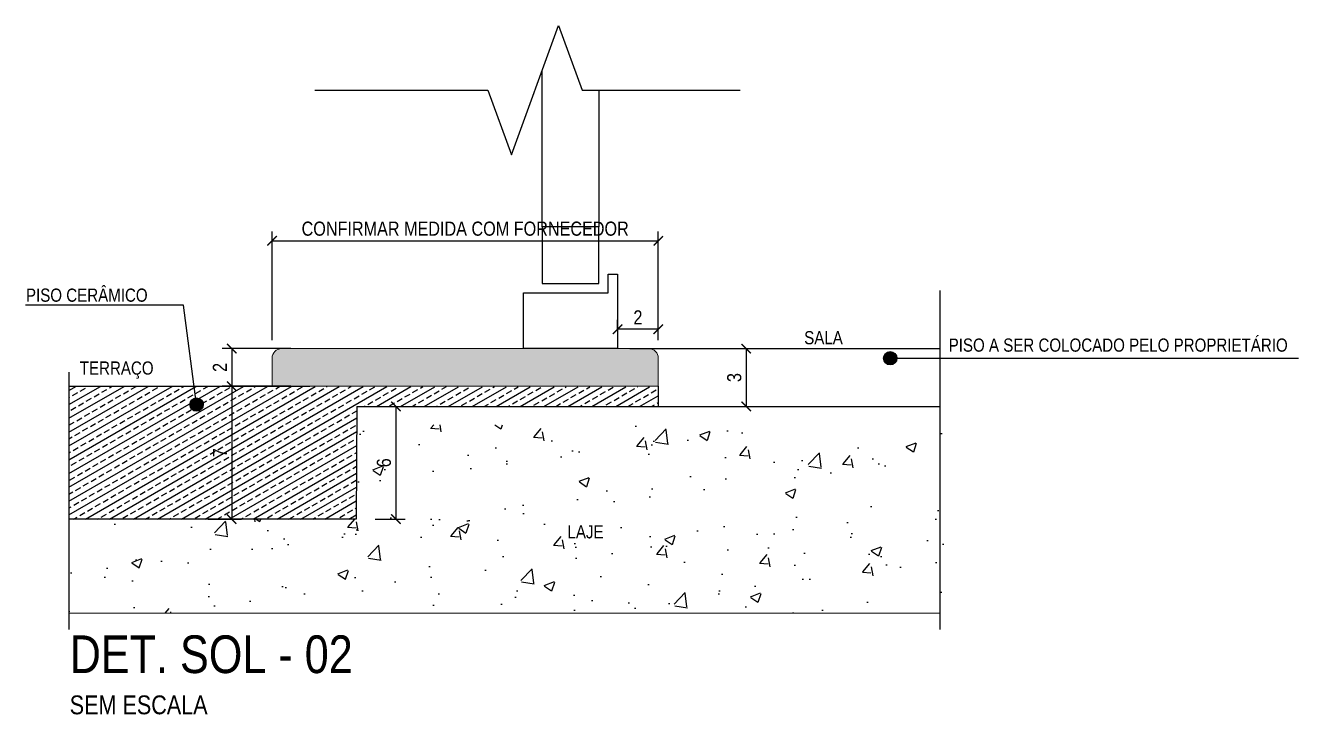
# Model space of a CAD drawing. Header units: metres. Extents: x 3 to 168, y -142 to 28.
# Drawn here: x 29.069 to 29.744, y 22.88 to 23.246 of the extents above; entities that cross this region are included whole.
import ezdxf

# ---------------------------------------------------------------- set-up
doc = ezdxf.new("R2010")
doc.units = ezdxf.units.M
doc.linetypes.add('PHANTOM2', pattern=[1.25, 0.625, -0.125, 0.125, -0.125, 0.125, -0.125])
for name, color, linetype in [('ARQ-ALV ACAB', 4, 'Continuous'), ('ARQ-AUX', 7, 'Continuous'), ('ARQ-AUX2', 2, 'Continuous'), ('ARQ-DIM', 2, 'Continuous'), ('ARQ-HATCH', 253, 'Continuous'), ('ARQ-TXT', 2, 'Continuous'), ('ARQ-TXT3', 3, 'Continuous'), ('RALO', 2, 'Continuous')]:
    doc.layers.add(name, color=color, linetype=linetype)
doc.layers.add('ESTRUTURA', color=4, linetype='Continuous', lineweight=18)
doc.styles.add('Adesa', font='ARIALN.TTF')
doc.dimstyles.new('D5', dxfattribs={"dimscale": 0.05, "dimtxt": 0.15, "dimasz": 0.1, "dimexe": 0.1, "dimexo": 0.2, "dimgap": 0.05, "dimtad": 1, "dimdec": 0, "dimlfac": 100, "dimzin": 4, "dimdsep": 46, "dimtxsty": 'Adesa', "dimblk": 'ARCHTICK', "dimcen": 0, "dimclrd": 1, "dimclre": 1, "dimclrt": 2, "dimaunit": 1, "dimazin": 0, "dimtfac": 1, "dimtdec": 0, "dimtix": 1, "dimtmove": 0, "dimatfit": 3, "dimldrblk": 'OPEN90', "dimfxl": 1, "dimarcsym": 0})

# ---------------------------------------------------------------- blocks, each defined once
blk = doc.blocks.new('_ArchTick')
at = {"color": 0, "linetype": 'ByBlock', "const_width": 0.15}
blk.add_lwpolyline([(-0.5, -0.5), (0.5, 0.5)], dxfattribs=at)
blk = doc.blocks.new('*D707')
at = {"layer": 'ARQ-DIM', "color": 1, "lineweight": -2, "transparency": 16777216}
for p, q in [((29.44953, 23.07426), (29.4563, 23.07426)), ((29.4513, 23.07426), (29.4513, 23.04355)), ((29.44953, 23.04355), (29.4563, 23.04355))]:
    blk.add_line(p, q, dxfattribs=at)
at = {"layer": 'Defpoints', "color": 0, "transparency": 16777216}
for p in [(29.43953, 23.07426), (29.43953, 23.04355), (29.4513, 23.04355)]:
    blk.add_point(p, dxfattribs=at)
at = {"layer": 'ARQ-DIM', "color": 1, "lineweight": -2, "transparency": 16777216, "xscale": 0.005000000000000001, "yscale": 0.005000000000000001, "zscale": 0.005000000000000001}
for p, rotation in [((29.4513, 23.07426), 90), ((29.4513, 23.04355), 270)]:
    blk.add_blockref('_ArchTick', p, dxfattribs=dict(at, rotation=rotation))
at = {"layer": 'ARQ-DIM', "color": 2, "transparency": 16777216, "insert": (29.44497, 23.0589), "char_height": 0.0075, "attachment_point": 5, "rotation": 90, "style": 'Adesa'}
blk.add_mtext('3', dxfattribs=at)
blk = doc.blocks.new('_Open90')
at = {"color": 0, "linetype": 'ByBlock', "lineweight": -2}
for p, q in [((0, 0), (-1, 0)), ((-0.5, 0.5), (0, 0)), ((0, 0), (-0.5, -0.5))]:
    blk.add_line(p, q, dxfattribs=at)
blk = doc.blocks.new('*D709')
at = {"layer": 'ARQ-DIM', "color": 1, "lineweight": -2, "transparency": 16777216}
for p, q in [((29.16567, 23.05426), (29.18312, 23.05426)), ((29.17812, 23.05426), (29.17812, 22.98374)), ((29.16567, 22.98374), (29.18312, 22.98374))]:
    blk.add_line(p, q, dxfattribs=at)
at = {"layer": 'Defpoints', "color": 0, "transparency": 16777216}
for p in [(29.15567, 23.05426), (29.15567, 22.98374), (29.17812, 22.98374)]:
    blk.add_point(p, dxfattribs=at)
at = {"layer": 'ARQ-DIM', "color": 1, "lineweight": -2, "transparency": 16777216, "xscale": 0.005000000000000001, "yscale": 0.005000000000000001, "zscale": 0.005000000000000001}
for p, rotation in [((29.17812, 23.05426), 90), ((29.17812, 22.98374), 270)]:
    blk.add_blockref('_ArchTick', p, dxfattribs=dict(at, rotation=rotation))
at = {"layer": 'ARQ-DIM', "color": 2, "transparency": 16777216, "insert": (29.17187, 23.019), "char_height": 0.0075, "attachment_point": 5, "rotation": 90, "style": 'Adesa'}
blk.add_mtext('7', dxfattribs=at)
blk = doc.blocks.new('*D708')
at = {"layer": 'ARQ-DIM', "color": 1, "lineweight": -2, "transparency": 16777216}
for p, q in [((29.19958, 23.07874), (29.19958, 23.13654)), ((29.40458, 23.07874), (29.40458, 23.13654)), ((29.19958, 23.13154), (29.40458, 23.13154))]:
    blk.add_line(p, q, dxfattribs=at)
at = {"layer": 'Defpoints', "color": 0, "transparency": 16777216}
for p in [(29.40458, 23.13154), (29.19958, 23.06874), (29.40458, 23.06874)]:
    blk.add_point(p, dxfattribs=at)
at = {"layer": 'ARQ-DIM', "color": 1, "lineweight": -2, "transparency": 16777216, "xscale": 0.005000000000000001, "yscale": 0.005000000000000001, "zscale": 0.005000000000000001, "rotation": 180}
blk.add_blockref('_ArchTick', (29.19958, 23.13154), dxfattribs=at)
at = {"layer": 'ARQ-DIM', "color": 1, "lineweight": -2, "transparency": 16777216, "xscale": 0.005000000000000001, "yscale": 0.005000000000000001, "zscale": 0.005000000000000001}
blk.add_blockref('_ArchTick', (29.40458, 23.13154), dxfattribs=at)
at = {"layer": 'ARQ-DIM', "color": 2, "transparency": 16777216, "insert": (29.30208, 23.13792), "char_height": 0.0075, "attachment_point": 5, "style": 'Adesa'}
blk.add_mtext('CONFIRMAR MEDIDA COM FORNECEDOR', dxfattribs=at)
blk = doc.blocks.new('*D710')
at = {"layer": 'ARQ-DIM', "color": 1, "lineweight": -2, "transparency": 16777216}
for p, q in [((29.20958, 23.07426), (29.17312, 23.07426)), ((29.17812, 23.07426), (29.17812, 23.05426)), ((29.20958, 23.05426), (29.17312, 23.05426))]:
    blk.add_line(p, q, dxfattribs=at)
at = {"layer": 'Defpoints', "color": 0, "transparency": 16777216}
for p in [(29.21958, 23.07426), (29.17812, 23.05426), (29.21958, 23.05426)]:
    blk.add_point(p, dxfattribs=at)
at = {"layer": 'ARQ-DIM', "color": 1, "lineweight": -2, "transparency": 16777216, "xscale": 0.005000000000000001, "yscale": 0.005000000000000001, "zscale": 0.005000000000000001}
for p, rotation in [((29.17812, 23.07426), 90), ((29.17812, 23.05426), 270)]:
    blk.add_blockref('_ArchTick', p, dxfattribs=dict(at, rotation=rotation))
at = {"layer": 'ARQ-DIM', "color": 2, "transparency": 16777216, "insert": (29.17186, 23.06426), "char_height": 0.0075, "attachment_point": 5, "rotation": 90, "style": 'Adesa'}
blk.add_mtext('2', dxfattribs=at)
blk = doc.blocks.new('*D711')
at = {"layer": 'ARQ-DIM', "color": 1, "lineweight": -2, "transparency": 16777216}
for p, q in [((29.38298, 23.08426), (29.38298, 23.08958)), ((29.40458, 23.07926), (29.40458, 23.08958)), ((29.40458, 23.08458), (29.38298, 23.08458))]:
    blk.add_line(p, q, dxfattribs=at)
at = {"layer": 'Defpoints', "color": 0, "transparency": 16777216}
for p in [(29.38298, 23.08458), (29.38298, 23.07426), (29.40458, 23.06926)]:
    blk.add_point(p, dxfattribs=at)
at = {"layer": 'ARQ-DIM', "color": 1, "lineweight": -2, "transparency": 16777216, "xscale": 0.005000000000000001, "yscale": 0.005000000000000001, "zscale": 0.005000000000000001, "rotation": 180}
blk.add_blockref('_ArchTick', (29.38298, 23.08458), dxfattribs=at)
at = {"layer": 'ARQ-DIM', "color": 1, "lineweight": -2, "transparency": 16777216, "xscale": 0.005000000000000001, "yscale": 0.005000000000000001, "zscale": 0.005000000000000001}
blk.add_blockref('_ArchTick', (29.40458, 23.08458), dxfattribs=at)
at = {"layer": 'ARQ-DIM', "color": 2, "transparency": 16777216, "insert": (29.39378, 23.09084), "char_height": 0.0075, "attachment_point": 5, "style": 'Adesa'}
blk.add_mtext('2', dxfattribs=at)
blk = doc.blocks.new('*D712')
at = {"layer": 'ARQ-DIM', "color": 1, "lineweight": -2, "transparency": 16777216}
for p, q in [((29.25458, 23.04355), (29.27029, 23.04355)), ((29.26529, 23.04355), (29.26529, 22.98374)), ((29.25423, 22.98374), (29.27029, 22.98374))]:
    blk.add_line(p, q, dxfattribs=at)
at = {"layer": 'Defpoints', "color": 0, "transparency": 16777216}
for p in [(29.24458, 23.04355), (29.24423, 22.98374), (29.26529, 22.98374)]:
    blk.add_point(p, dxfattribs=at)
at = {"layer": 'ARQ-DIM', "color": 1, "lineweight": -2, "transparency": 16777216, "xscale": 0.005000000000000001, "yscale": 0.005000000000000001, "zscale": 0.005000000000000001}
for p, rotation in [((29.26529, 23.04355), 90), ((29.26529, 22.98374), 270)]:
    blk.add_blockref('_ArchTick', p, dxfattribs=dict(at, rotation=rotation))
at = {"layer": 'ARQ-DIM', "color": 2, "transparency": 16777216, "insert": (29.25896, 23.01364), "char_height": 0.0075, "attachment_point": 5, "rotation": 90, "style": 'Adesa'}
blk.add_mtext('6', dxfattribs=at)
blk = doc.blocks.new('AREAS MOLHADAS')
blk.add_hatch(color=9).paths.add_polyline_path([(29.40458, 23.05426), (29.40458, 23.06926, 0.414214), (29.39958, 23.07426), (29.31458, 23.07426), (29.20458, 23.07426, 0.414214), (29.19958, 23.06926), (29.19958, 23.05426)])
h = blk.add_hatch()
h.set_pattern_fill('BRASS', color=8, scale=0.001, angle=30)
h.set_pattern_definition([(30, (-1015.447424, -277.8542766), (-0.003175, 0.005499261314), []), (30, (-1015.4490114, -277.851527), (-0.003175, 0.005499261314), [0.003175, -0.0015875])])
h.paths.add_polyline_path([(29.21958, 23.02374), (29.21958, 22.99374)], flags=16)
h.paths.add_polyline_path([(29.24423, 22.98374), (29.24465, 23.04355), (29.40458, 23.04355), (29.40458, 23.05395), (29.09176, 23.05426), (29.09176, 22.98374)])
at = {"layer": 'ARQ-DIM'}
h = blk.add_hatch(color=256, dxfattribs=at)
h.paths.add_polyline_path([(29.52979, 23.07203, 0.608738), (29.52421, 23.06915), (29.52798, 23.06915)])
h.paths.add_polyline_path([(29.53128, 23.06915, 0.24321), (29.52979, 23.07203), (29.52798, 23.06915)])
h.paths.add_polyline_path([(29.52421, 23.06915, 1), (29.53128, 23.06915)])
h = blk.add_hatch(color=256, dxfattribs=at)
h.paths.add_polyline_path([(29.15742, 23.04744, -0.608738), (29.163, 23.04455), (29.15922, 23.04455)])
h.paths.add_polyline_path([(29.15592, 23.04455, -0.24321), (29.15742, 23.04744), (29.15922, 23.04455)])
h.paths.add_polyline_path([(29.163, 23.04455, -1), (29.15592, 23.04455)])
at = {"layer": 'ARQ-HATCH'}
h = blk.add_hatch(dxfattribs=at)
h.set_pattern_fill('AR-CONC', color=1, scale=0.0003, style=0)
h.set_pattern_definition([(50, (-218.725086, -143.675657), (0.054655401, -0.0047817257), [0.005715, -0.062865]), (355, (-218.725086, -143.675657), (-0.010572848, 0.057316993), [0.004572, -0.050292]), (100.451, (-218.72053, -143.676055), (0.0440827505, 0.052535006), [0.004857, -0.053427]), (46.1842, (-218.725086, -143.66042), (0.081323712, -0.012612698), [0.0085725, -0.0942975]), (96.6356, (-218.71831, -143.66147), (0.07122127, 0.074227667), [0.0072855, -0.0801405]), (351.184, (-218.725086, -143.66042), (0.071221382, 0.074227535), [0.006858, -0.075438]), (21, (-218.717466, -143.664227), (0.045484464, -0.0306796556), [0.005715, -0.062865]), (326, (-218.717466, -143.664227), (0.018540609, 0.05525639), [0.004572, -0.050292]), (71.4514, (-218.713675, -143.666784), (0.064024947, 0.024576857), [0.004857, -0.053427]), (37.5, (-218.725086, -143.675657), (0.000926581, 0.0253665117), [0, -0.0496824, 0, -0.051054, 0, -0.0504825]), (7.5, (-218.725086, -143.675657), (0.0200458988, 0.0300541724), [0, -0.0291084, 0, -0.0485394, 0, -0.0192405]), (327.5, (-218.742078, -143.675657), (0.0406771786, -0.0017186232), [0, -0.01905, 0, -0.059436, 0, -0.078867]), (317.5, (-218.7497, -143.675657), (0.0444387544, 0.0076279473), [0, -0.024765, 0, -0.0394716, 0, -0.056007])])
h.paths.add_polyline_path([(29.52521, 22.99971), (29.55137, 22.99971), (29.55137, 23.01021), (29.52521, 23.01021)], flags=16)
h.paths.add_polyline_path([(29.24458, 23.03374), (29.24458, 22.98374), (29.09176, 22.98374), (29.09176, 22.93374), (29.55615, 22.93374), (29.55615, 23.03374)])
at = {"color": 7, "linetype": 'ByBlock', "ltscale": 0.5}
for p, q in [((29.34301, 23.13886), (29.34301, 23.22222)), ((29.37301, 23.21153), (29.37301, 23.13886)), ((29.33298, 23.10386, 0), (29.37798, 23.10386, 0)), ((29.33298, 23.10386, 0), (29.37798, 23.10386, 0)), ((29.33795, 23.10386, 0), (29.37795, 23.10386, 0))]:
    blk.add_line(p, q, dxfattribs=at)
at = {"ltscale": 0.005}
for p, q in [((29.55404, 23.10516), (29.55404, 22.9252)), ((29.09176, 23.0618), (29.09176, 22.9252))]:
    blk.add_line(p, q, dxfattribs=at)
at = {"color": 7, "linetype": 'ByBlock', "ltscale": 0.5}
blk.add_lwpolyline([(29.34301, 23.10886), (29.37301, 23.10886), (29.37301, 23.13886), (29.34301, 23.13886)], close=True, dxfattribs=at)
for points in [[(29.38298, 23.11386), (29.38298, 23.07426), (29.38298, 23.07426), (29.38298, 23.07426), (29.33298, 23.07426), (29.33298, 23.07426), (29.33298, 23.07426), (29.33298, 23.10386), (29.33298, 23.10386), (29.37798, 23.10386), (29.37798, 23.11386), (29.38298, 23.11386), (29.38298, 23.11386), (29.38298, 23.11386)], [(29.34301, 23.10886), (29.37301, 23.10886)]]:
    blk.add_lwpolyline(points, dxfattribs=at)
at = {"layer": 'ARQ-ALV ACAB'}
blk.add_lwpolyline([(29.40458, 23.05426), (29.40458, 23.04355)], dxfattribs=at)
at = {"layer": 'ARQ-AUX', "linetype": 'PHANTOM2'}
blk.add_lwpolyline([(29.22223, 23.21153), (29.31412, 23.21153), (29.32662, 23.17719), (29.35162, 23.24587), (29.36412, 23.21153), (29.44812, 23.21153)], dxfattribs=at)
at = {"layer": 'ARQ-AUX2'}
blk.add_lwpolyline([(29.24465, 23.04355), (29.24423, 22.98374), (29.09141, 22.98374)], dxfattribs=at)
at = {"layer": 'ARQ-DIM'}
for p, q in [((29.15253, 23.09726), (29.06865, 23.09726)), ((29.15946, 23.04455), (29.15253, 23.09726)), ((29.52774, 23.06915), (29.56994, 23.06915)), ((29.56994, 23.06915), (29.74449, 23.06915))]:
    blk.add_line(p, q, dxfattribs=at)
for centre in [(29.52774, 23.06915), (29.15946, 23.04455)]:
    blk.add_circle(centre, 0.00354, dxfattribs=at)
at = {"layer": 'ESTRUTURA'}
blk.add_line((29.09176, 22.93374), (29.55404, 22.93374), dxfattribs=at)
at = {"layer": 'ESTRUTURA', "color": 3}
blk.add_lwpolyline([(29.31458, 23.07426), (29.39958, 23.07426, -0.414214), (29.40458, 23.06926), (29.40458, 23.05426), (29.19958, 23.05426), (29.19958, 23.06926, -0.414214), (29.20458, 23.07426), (29.39958, 23.07426)], format="xyb", dxfattribs=at)
at = {"layer": 'RALO'}
for p, q in [((29.38958, 23.07426), (29.55404, 23.07426)), ((29.09176, 23.05426), (29.21958, 23.05426)), ((29.24458, 23.04355), (29.55404, 23.04355))]:
    blk.add_line(p, q, dxfattribs=at)
at = {"layer": 'ARQ-TXT', "style": 'Adesa'}
for s, p in [('PISO CERÂMICO', (29.06891, 23.09917)), ('SALA', (29.48206, 23.07657)), ('PISO A SER COLOCADO PELO PROPRIETÁRIO', (29.55875, 23.07264)), ('TERRAÇO', (29.09748, 23.06046)), ('LAJE', (29.35639, 22.9735))]:
    blk.add_text(s, height=0.007, dxfattribs=at).set_placement(p)
at = {"layer": 'ARQ-TXT3', "style": 'Adesa'}
blk.add_text('DET. SOL - 02', height=0.02, dxfattribs=at).set_placement((29.09214, 22.90199))
at = {"layer": 'ARQ-TXT3', "color": 2, "style": 'Adesa'}
blk.add_text('SEM ESCALA', height=0.01, dxfattribs=at).set_placement((29.09214, 22.88011))
at = {"layer": 'ARQ-DIM'}
dim = blk.add_linear_dim(base=(29.40458, 23.13154), p1=(29.19958, 23.06874), p2=(29.40458, 23.06874), text='CONFIRMAR MEDIDA COM FORNECEDOR', dimstyle='D5', dxfattribs=at)
dim.commit()
dim.dimension.update_dxf_attribs({"geometry": '*D708', "text_midpoint": (29.30208, 23.13792)})
dim = blk.add_linear_dim(base=(29.38298, 23.08458), p1=(29.40458, 23.06926), p2=(29.38298, 23.07426), dimstyle='D5', dxfattribs=at)
dim.commit()
dim.dimension.update_dxf_attribs({"geometry": '*D711', "text_midpoint": (29.39378, 23.09084)})
for base, p1, p2, picture, middle in [((29.17812, 23.05426), (29.21958, 23.07426), (29.21958, 23.05426), '*D710', (29.17186, 23.06426)), ((29.4513, 23.04355), (29.43953, 23.07426), (29.43953, 23.04355), '*D707', (29.44497, 23.0589)), ((29.17812, 22.98374), (29.15567, 23.05426), (29.15567, 22.98374), '*D709', (29.17187, 23.019)), ((29.26529, 22.98374), (29.24458, 23.04355), (29.24423, 22.98374), '*D712', (29.25896, 23.01364))]:
    dim = blk.add_linear_dim(base=base, p1=p1, p2=p2, angle=90, dimstyle='D5', dxfattribs=at)
    dim.commit()
    dim.dimension.update_dxf_attribs({"geometry": picture, "text_midpoint": middle})

msp = doc.modelspace()

# ---------------------------------------------------------------- block references
msp.add_blockref('AREAS MOLHADAS', (0, 0))

doc.saveas('drawing.dxf')
